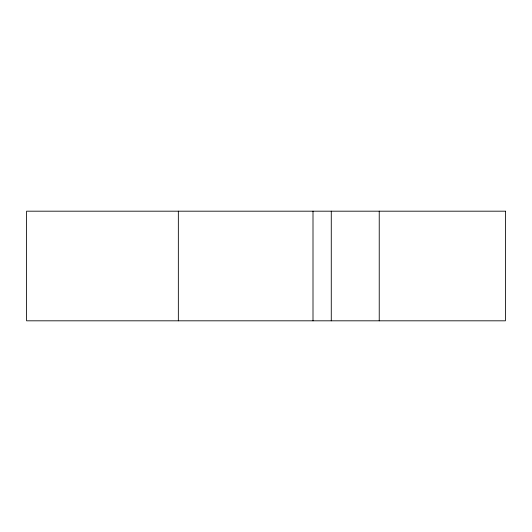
<?xml version="1.0" encoding="UTF-8"?>
<svg xmlns="http://www.w3.org/2000/svg" width="532" height="532" viewBox="0 0 532 532"><rect width="100%" height="100%" fill="white"/><g stroke="black" fill="none" stroke-linecap="round" stroke-linejoin="round"><path stroke-width="0.8" d="M379.236 211.184L379.236 320.816M331.276 211.184L331.276 320.816M313.002 211.184L313.002 320.816M178.346 211.184L178.346 320.816M505.4 211.184L26.6 211.184L26.6 320.816L505.4 320.816L505.4 211.184"/></g></svg>
